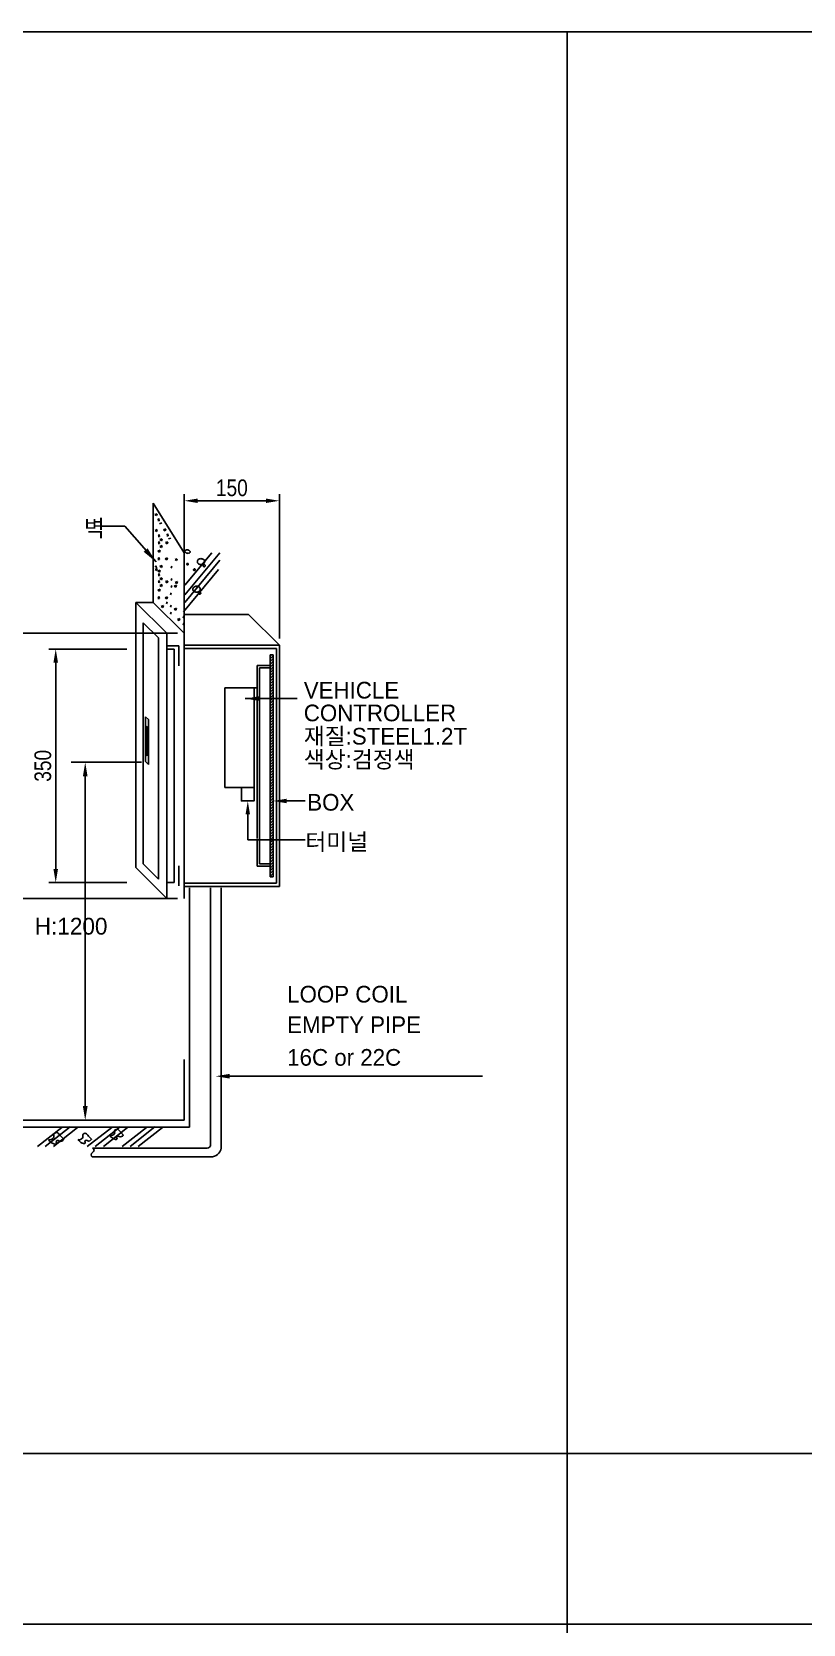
# Model space of a CAD drawing. Header units: millimetres. Extents: x 29838256 to 30236675, y -914750 to -833241.
# Drawn here: x 29857375 to 29862940, y -860019 to -848529 of the extents above; entities that cross this region are included whole.
import ezdxf
from ezdxf.enums import TextEntityAlignment as Align

# ---------------------------------------------------------------- set-up
doc = ezdxf.new("R2010")
doc.units = ezdxf.units.MM
doc.header["$LTSCALE"] = 600
doc.header["$MEASUREMENT"] = 0
doc.layers.add('DR SYM', color=6, linetype='CONTINUOUS')
doc.layers.add('주차관제', color=2, linetype='CONTINUOUS')
doc.styles.add('1', font='HANDotum.ttf')
doc.styles.add('GHD', font='swissc.ttf')

# ---------------------------------------------------------------- blocks, each defined once
blk = doc.blocks.new('a4q345')
at = {"layer": '주차관제'}
for points in [[(1611711, -29134), (1629092, -29134), (1629092, -44653), (1611711, -44653)], [(1611711, -44653), (1629092, -44653), (1629092, -46515), (1611711, -46515)]]:
    blk.add_lwpolyline(points, close=True, dxfattribs=at)

msp = doc.modelspace()

# ---------------------------------------------------------------- linework, layer by layer
at = {"layer": 'DR SYM', "color": 0}
for p, q in [((29858251.6, -851929.5), (29858474.7, -852289.5)), ((29858251.6, -852645.9), (29858251.6, -851929.5)), ((29858474.7, -852906.7), (29858474.7, -851864.1)), ((29858571.9, -851912.7), (29859064.7, -851912.7)), ((29859161.9, -852906.7), (29859161.9, -851864.1)), ((29858261.9, -852012.1), (29858278.4, -852005.7)), ((29858261.9, -852012.1), (29858273.6, -852020)), ((29858273.6, -852020), (29858278.4, -852005.8)), ((29858284.6, -852049.8), (29858291.7, -852041.5)), ((29858294.4, -852056.3), (29858291.7, -852041.5)), ((29858045.3, -852095), (29857878.1, -852095)), ((29858271.1, -852354), (29858045.3, -852095)), ((29858264.1, -852126.4), (29858280.6, -852120.1)), ((29858264.1, -852126.4), (29858275.9, -852134.3)), ((29858275.8, -852134.3), (29858280.6, -852120.1)), ((29858284.6, -852055.4), (29858294.4, -852056.3)), ((29858286.9, -852164.2), (29858293.9, -852155.8)), ((29858296.6, -852170.6), (29858293.9, -852155.8)), ((29858297.1, -852078.4), (29858313.6, -852072)), ((29858325.7, -852122), (29858342.2, -852115.7)), ((29858325.7, -852122), (29858337.4, -852129.9)), ((29858337.4, -852129.9), (29858342.2, -852115.7)), ((29858348.4, -852159.8), (29858355.5, -852151.4)), ((29858358.2, -852166.2), (29858355.4, -852151.4)), ((29858284.7, -852276), (29858301.2, -852269.7)), ((29858286.9, -852169.7), (29858296.6, -852170.6)), ((29858286.9, -852214.2), (29858293.9, -852205.9)), ((29858286.9, -852219.8), (29858296.6, -852220.6)), ((29858296.6, -852220.6), (29858293.9, -852205.9)), ((29858296.4, -852283.9), (29858301.2, -852269.7)), ((29858299.3, -852192.7), (29858315.8, -852186.4)), ((29858299.3, -852192.7), (29858311, -852200.6)), ((29858299.3, -852242.8), (29858315.8, -852236.4)), ((29858299.3, -852242.8), (29858311, -852250.7)), ((29858311, -852200.6), (29858315.8, -852186.4)), ((29858311, -852250.7), (29858315.8, -852236.4)), ((29858339.2, -852214.8), (29858355.7, -852208.5)), ((29858339.2, -852214.8), (29858350.9, -852222.7)), ((29858348.4, -852165.3), (29858358.2, -852166.2)), ((29858350.9, -852222.7), (29858355.7, -852208.5)), ((29858360.9, -852188.3), (29858377.4, -852182)), ((29858265.6, -852391.1), (29858272.6, -852382.7)), ((29858275.3, -852397.5), (29858272.6, -852382.7)), ((29858284.7, -852276), (29858296.4, -852283.9)), ((29858285.5, -852329.9), (29858292.5, -852321.6)), ((29858285.5, -852335.5), (29858295.3, -852336.3)), ((29858295.3, -852336.3), (29858292.5, -852321.6)), ((29858299.3, -852385.7), (29858315.8, -852379.3)), ((29858299.3, -852385.7), (29858311, -852393.6)), ((29858311, -852393.6), (29858315.8, -852379.3)), ((29858337.9, -852330.5), (29858354.4, -852324.2)), ((29858337.9, -852330.5), (29858349.6, -852338.4)), ((29858349.6, -852338.4), (29858354.4, -852324.2)), ((29858381.5, -852400), (29858386.3, -852385.7)), ((29858408.3, -852336.9), (29858424.8, -852330.6)), ((29858408.3, -852336.9), (29858420.1, -852344.8)), ((29858420.1, -852344.8), (29858424.8, -852330.6)), ((29858474.7, -852869), (29858474.7, -852289.5)), ((29858730.9, -852288), (29858479.7, -852592)), ((29858674, -852288), (29858479.7, -852522.6)), ((29858730.9, -852341.8), (29858479.7, -852645.7)), ((29858264.1, -852407.8), (29858280.6, -852401.5)), ((29858264.1, -852407.8), (29858275.9, -852415.8)), ((29858275.8, -852415.8), (29858280.6, -852401.5)), ((29858284.7, -852418.9), (29858301.2, -852412.6)), ((29858284.7, -852418.9), (29858296.4, -852426.8)), ((29858286.9, -852445.6), (29858293.9, -852437.3)), ((29858286.9, -852451.2), (29858296.6, -852452)), ((29858286.9, -852495.7), (29858293.9, -852487.3)), ((29858286.9, -852501.2), (29858296.6, -852502.1)), ((29858296.6, -852452), (29858293.9, -852437.3)), ((29858296.6, -852502.1), (29858293.9, -852487.3)), ((29858296.4, -852426.8), (29858301.2, -852412.6)), ((29858299.3, -852474.1), (29858315.8, -852467.8)), ((29858299.3, -852474.1), (29858311, -852482)), ((29858311, -852482), (29858315.8, -852467.8)), ((29858339.2, -852496.3), (29858355.7, -852489.9)), ((29858339.2, -852496.3), (29858350.9, -852504.2)), ((29858350.9, -852504.2), (29858355.7, -852489.9)), ((29858381.5, -852488.4), (29858386.3, -852474.2)), ((29858409.7, -852502.7), (29858426.2, -852496.3)), ((29858409.7, -852502.7), (29858421.4, -852510.6)), ((29858421.4, -852510.6), (29858426.2, -852496.3)), ((29858721.3, -852409), (29858470.1, -852713)), ((29858284.7, -852557.4), (29858301.2, -852551.1)), ((29858284.7, -852557.4), (29858296.4, -852565.3)), ((29858285.5, -852611.3), (29858292.5, -852603)), ((29858285.5, -852616.9), (29858295.3, -852617.8)), ((29858295.3, -852617.8), (29858292.5, -852603)), ((29858296.4, -852565.3), (29858301.2, -852551.1)), ((29858299.3, -852524.2), (29858315.8, -852517.9)), ((29858299.3, -852524.2), (29858311, -852532.1)), ((29858311, -852532.1), (29858315.8, -852517.9)), ((29858337.9, -852611.9), (29858354.4, -852605.6)), ((29858337.9, -852611.9), (29858349.6, -852619.9)), ((29858349.6, -852619.9), (29858354.4, -852605.6)), ((29858375.1, -852592), (29858379.9, -852577.8)), ((29858381.5, -852538.5), (29858386.3, -852524.3)), ((29858401.9, -852529), (29858418.4, -852522.6)), ((29858401.9, -852529), (29858413.7, -852536.9)), ((29858413.7, -852536.9), (29858418.4, -852522.6)), ((29858126.4, -852645.9), (29858251.6, -852645.9)), ((29858349.4, -852869), (29858126.4, -852645.9)), ((29858126.4, -852645.9), (29858126.4, -854558.6)), ((29858474.7, -852869), (29858251.6, -852645.9)), ((29858309.1, -852676), (29858325.6, -852669.6)), ((29858309.1, -852676), (29858320.8, -852683.9)), ((29858320.8, -852683.9), (29858325.6, -852669.6)), ((29858346.3, -852656.1), (29858351, -852641.8)), ((29858375.1, -852680.5), (29858379.9, -852666.3)), ((29858375.1, -852730.6), (29858379.9, -852716.3)), ((29858403.3, -852694.7), (29858419.8, -852688.4)), ((29858403.3, -852694.7), (29858415, -852702.6)), ((29858415, -852702.6), (29858419.8, -852688.4)), ((29858938.9, -852732.3), (29858474.7, -852732.3)), ((29859161.9, -852955.3), (29858938.9, -852732.3)), ((29858289.4, -852902.7), (29858179.3, -852792.6)), ((29858179.3, -852792.6), (29858179.3, -854532.2)), ((29858425.7, -852768.4), (29858442.2, -852762)), ((29858425.7, -852768.4), (29858437.4, -852776.3)), ((29858437.4, -852776.3), (29858442.2, -852762)), ((29858467.9, -852760.5), (29858472.7, -852746.3)), ((29858467.9, -852810.6), (29858472.7, -852796.4)), ((29858377.4, -852869), (29857136.4, -852869)), ((29858426, -852869), (29857499, -852869)), ((29858289.4, -852902.7), (29858289.4, -854642.3)), ((29858349.4, -852869), (29858349.4, -854781.7)), ((29858349.4, -852959.3), (29858437, -852959.3)), ((29858437, -852959.3), (29858437, -853104.6)), ((29858474.7, -852869), (29858474.7, -854781.7)), ((29858474.7, -852955.3), (29859161.9, -852955.3)), ((29858474.7, -852955.3), (29858510.4, -852955.3)), ((29859161.9, -854695.3), (29859161.9, -852955.3)), ((29858060.4, -852982.9), (29857499, -852982.9)), ((29858060.4, -852982.9), (29857499, -852982.9)), ((29858349.4, -852982.9), (29858402.6, -852982.9)), ((29858402.6, -852982.9), (29858402.6, -854667.8)), ((29858474.7, -852978.1), (29859139.2, -852978.1)), ((29858474.7, -852978.1), (29859139.2, -852978.1)), ((29859093.6, -854627), (29859093.6, -853023.6)), ((29859116.4, -853023.6), (29859093.6, -853023.6)), ((29859093.6, -853033.2), (29859103.2, -853023.6)), ((29859093.6, -853053.4), (29859116.4, -853030.6)), ((29859093.6, -853073.5), (29859116.4, -853050.7)), ((29859093.6, -853093.6), (29859116.4, -853070.8)), ((29859116.4, -854627), (29859116.4, -853023.6)), ((29859139.2, -854672.6), (29859139.2, -852978.1)), ((29857547.7, -853080.1), (29857547.7, -853177.3)), ((29857547.7, -854570.6), (29857547.7, -853080.1)), ((29859001.3, -853101.2), (29859001.3, -854348.9)), ((29859093.6, -853101.2), (29859001.3, -853101.2)), ((29859093.6, -853117.2), (29859017.2, -853117.2)), ((29859017.2, -853117.2), (29859017.2, -854533.5)), ((29859093.6, -853113.7), (29859116.4, -853091)), ((29859093.6, -853133.9), (29859116.4, -853111.1)), ((29859093.6, -853154), (29859116.4, -853131.2)), ((29859093.6, -853174.1), (29859116.4, -853151.3)), ((29859093.6, -853194.2), (29859116.4, -853171.5)), ((29859093.6, -853214.4), (29859116.4, -853191.6)), ((29858768.1, -853262.9), (29858768.1, -853981.7)), ((29859001.3, -853262.9), (29858768.1, -853262.9)), ((29858978.5, -853262.9), (29858978.5, -853981.7)), ((29859093.6, -853234.5), (29859116.4, -853211.7)), ((29859093.6, -853254.6), (29859116.4, -853231.9)), ((29859093.6, -853274.7), (29859116.4, -853252)), ((29859093.6, -853294.9), (29859116.4, -853272.1)), ((29859093.6, -853315), (29859116.4, -853292.2)), ((29858915, -853340.3), (29859289.4, -853340.3)), ((29859012.2, -853340.3), (29859249.1, -853340.3)), ((29859093.6, -853335.1), (29859116.4, -853312.4)), ((29859093.6, -853355.3), (29859116.4, -853332.5)), ((29859093.6, -853375.4), (29859116.4, -853352.6)), ((29859093.6, -853395.5), (29859116.4, -853372.7)), ((29859093.6, -853415.6), (29859116.4, -853392.9)), ((29859093.6, -853435.8), (29859116.4, -853413)), ((29858216.2, -853492.1), (29858194.8, -853470.7)), ((29858194.8, -853470.7), (29858194.8, -853795.3)), ((29858210.6, -853547.5), (29858201.8, -853538.7)), ((29858201.8, -853538.7), (29858201.8, -853743.5)), ((29858216.2, -853492.1), (29858216.2, -853816.7)), ((29859093.6, -853455.9), (29859116.4, -853433.1)), ((29859093.6, -853476), (29859116.4, -853453.2)), ((29859093.6, -853496.1), (29859116.4, -853473.4)), ((29859093.6, -853516.3), (29859116.4, -853493.5)), ((29859093.6, -853536.4), (29859116.4, -853513.6)), ((29859093.6, -853556.5), (29859116.4, -853533.7)), ((29858210.6, -853547.5), (29858210.6, -853752.2)), ((29859093.6, -853576.6), (29859116.4, -853553.9)), ((29859093.6, -853596.8), (29859116.4, -853574)), ((29859093.6, -853616.9), (29859116.4, -853594.1)), ((29859093.6, -853637), (29859116.4, -853614.2)), ((29859093.6, -853657.1), (29859116.4, -853634.4)), ((29858210.6, -853752.2), (29858201.8, -853743.5)), ((29859093.6, -853677.3), (29859116.4, -853654.5)), ((29859093.6, -853697.4), (29859116.4, -853674.6)), ((29859093.6, -853717.5), (29859116.4, -853694.7)), ((29859093.6, -853737.6), (29859116.4, -853714.9)), ((29859093.6, -853757.8), (29859116.4, -853735)), ((29859093.6, -853777.9), (29859116.4, -853755.1)), ((29858166.5, -853800), (29857658.8, -853800)), ((29858216.2, -853816.7), (29858194.8, -853795.3)), ((29859093.6, -853798), (29859116.4, -853775.3)), ((29859093.6, -853818.2), (29859116.4, -853795.4)), ((29859093.6, -853838.3), (29859116.4, -853815.5)), ((29859093.6, -853858.4), (29859116.4, -853835.6)), ((29859093.6, -853878.5), (29859116.4, -853855.8)), ((29859093.6, -853898.7), (29859116.4, -853875.9)), ((29857760.5, -856281), (29857760.5, -853901.7)), ((29858768.1, -853981.7), (29858978.5, -853981.7)), ((29859093.6, -853918.8), (29859116.4, -853896)), ((29859093.6, -853938.9), (29859116.4, -853916.1)), ((29859093.6, -853959), (29859116.4, -853936.3)), ((29859093.6, -853979.2), (29859116.4, -853956.4)), ((29859093.6, -853999.3), (29859116.4, -853976.5)), ((29859093.6, -854019.4), (29859116.4, -853996.6)), ((29859093.6, -854039.5), (29859116.4, -854016.8)), ((29859093.6, -854059.7), (29859116.4, -854036.9)), ((29859093.6, -854079.8), (29859116.4, -854057)), ((29859093.6, -854099.9), (29859116.4, -854077.1)), ((29859093.6, -854120), (29859116.4, -854097.3)), ((29859213.6, -854078.9), (29859346.7, -854078.9)), ((29858933.2, -854176), (29858933.2, -854359)), ((29859093.6, -854140.2), (29859116.4, -854117.4)), ((29859093.6, -854160.3), (29859116.4, -854137.5)), ((29859093.6, -854180.4), (29859116.4, -854157.6)), ((29859093.6, -854200.5), (29859116.4, -854177.8)), ((29859093.6, -854220.7), (29859116.4, -854197.9)), ((29859093.6, -854240.8), (29859116.4, -854218)), ((29859093.6, -854260.9), (29859116.4, -854238.2)), ((29859093.6, -854281), (29859116.4, -854258.3)), ((29859093.6, -854301.2), (29859116.4, -854278.4)), ((29859093.6, -854321.3), (29859116.4, -854298.5)), ((29859093.6, -854341.4), (29859116.4, -854318.7)), ((29859093.6, -854361.6), (29859116.4, -854338.8)), ((29858933.2, -854359), (29859346.1, -854359)), ((29859001.3, -854366), (29859001.3, -854549.4)), ((29859093.6, -854381.7), (29859116.4, -854358.9)), ((29859093.6, -854401.8), (29859116.4, -854379)), ((29859093.6, -854421.9), (29859116.4, -854399.2)), ((29859093.6, -854442.1), (29859116.4, -854419.3)), ((29859093.6, -854462.2), (29859116.4, -854439.4)), ((29857547.7, -854571.6), (29857547.7, -854475.4)), ((29858349.4, -854781.7), (29858126.4, -854558.6)), ((29858289.4, -854642.3), (29858179.3, -854532.2)), ((29858437, -854691.4), (29858437, -854546.1)), ((29859093.6, -854549.4), (29859001.3, -854549.4)), ((29859093.6, -854533.5), (29859017.2, -854533.5)), ((29859093.6, -854482.3), (29859116.4, -854459.5)), ((29859093.6, -854502.4), (29859116.4, -854479.7)), ((29859093.6, -854522.6), (29859116.4, -854499.8)), ((29859093.6, -854542.7), (29859116.4, -854519.9)), ((29859093.6, -854562.8), (29859116.4, -854540)), ((29859093.6, -854582.9), (29859116.4, -854560.2)), ((29858060.4, -854667.8), (29857499, -854667.8)), ((29858060.9, -854667.8), (29857499.6, -854667.8)), ((29858349.4, -854667.8), (29858402.6, -854667.8)), ((29858474.7, -854672.6), (29859139.2, -854672.6)), ((29859093.6, -854603.1), (29859116.4, -854580.3)), ((29859093.6, -854623.2), (29859116.4, -854600.4)), ((29859093.6, -854627), (29859116.4, -854627)), ((29859109.9, -854627), (29859116.4, -854620.5)), ((29858377.4, -854781.7), (29857136.4, -854781.7)), ((29858426.6, -854781.7), (29857499.6, -854781.7)), ((29858474.7, -854695.3), (29859161.9, -854695.3)), ((29858512.1, -856432), (29858512.1, -854705.6)), ((29858665.1, -856558.9), (29858665.1, -854705.6)), ((29858741.3, -856584.3), (29858741.3, -854705.6)), ((29858474.5, -855945.1), (29858474.5, -856382.8)), ((29858803.4, -856065.5), (29859494.8, -856065.5)), ((29859494.8, -856065.5), (29860625.9, -856065.5)), ((29858474.7, -856382.8), (29855581.8, -856382.8)), ((29858373, -856382.8), (29857658.8, -856382.8)), ((29858093.8, -856431.9), (29855581.8, -856431.9)), ((29857415.3, -856573), (29857591.3, -856434.4)), ((29857472.3, -856573), (29857651.6, -856431.5)), ((29857531.1, -856573), (29857705.4, -856435.9)), ((29857775.7, -856573), (29857951.7, -856434.4)), ((29857832.7, -856573), (29858012, -856431.5)), ((29857891.5, -856573), (29858065.8, -856435.9)), ((29858026.7, -856573), (29858202.7, -856434.4)), ((29858065.3, -856432), (29858512.1, -856432)), ((29858083.8, -856573), (29858263.1, -856431.5)), ((29858142.5, -856573), (29858316.8, -856435.9)), ((29858639.7, -856584.3), (29857813.4, -856584.3)), ((29858666.2, -856647.8), (29857813.4, -856647.8))]:
    msp.add_line(p, q, dxfattribs=at)
msp.add_lwpolyline([(29858887.8, -853981.7), (29858978.7, -853981.7), (29858978.7, -854078.7), (29858887.8, -854078.7)], close=True, dxfattribs=at)
for points in [[(29857495.6, -856523.7, 0.1343818), (29857515.2, -856522, 0.138661), (29857530.6, -856510.8, 0.2633314), (29857533.4, -856492.6, -0.3332114), (29857537.6, -856478.1, -0.1283041), (29857553.9, -856471.4, -0.2324022), (29857563.4, -856474.6, -0.0094565), (29857569.3, -856480.6, -0.0042316), (29857582.1, -856494.5, -0.0064552), (29857600.4, -856515.1, -0.0278188), (29857604.3, -856520.2, -0.3612111), (29857604, -856523.2, -0.0614472), (29857591.4, -856533, -0.3124639), (29857570.4, -856531.7, 0.3938007), (29857552.8, -856533, 0.3816979), (29857552.7, -856545.3, -0.5037493), (29857550.5, -856555.3, -0.1766442), (29857540.9, -856555.9, -0.0655959), (29857517.8, -856545.9, -0.0613493), (29857505.3, -856536.2, -0.0608587), (29857495.6, -856523.7)], [(29857709.6, -856523.1, 0.1343818), (29857726.7, -856521.6, 0.138661), (29857740.2, -856511.8, 0.2633314), (29857742.7, -856495.9, -0.3332114), (29857746.4, -856483.2, -0.1283041), (29857760.6, -856477.3, -0.2324022), (29857768.9, -856480.1, -0.0094565), (29857774.1, -856485.4, -0.0042316), (29857785.3, -856497.5, -0.0064552), (29857801.3, -856515.6, -0.0278188), (29857804.7, -856520, -0.3612111), (29857804.5, -856522.7, -0.0614472), (29857793.4, -856531.3, -0.3124639), (29857775, -856530, 0.3938007), (29857759.7, -856531.3, 0.3816979), (29857759.6, -856542, -0.5037493), (29857757.6, -856550.7, -0.1766442), (29857749.2, -856551.3, -0.0655959), (29857729, -856542.5, -0.0613493), (29857718.1, -856534, -0.0608587), (29857709.6, -856523.1)], [(29857939.1, -856493.2, 0.1343818), (29857956.2, -856491.8, 0.138661), (29857969.8, -856481.9, 0.2633314), (29857972.2, -856466, -0.3332114), (29857975.9, -856453.3, -0.1283041), (29857990.1, -856447.5, -0.2324022), (29857998.4, -856450.2, -0.0094565), (29858003.6, -856455.5, -0.0042316), (29858014.8, -856467.6, -0.0064552), (29858030.8, -856485.7, -0.0278188), (29858034.2, -856490.1, -0.3612111), (29858034, -856492.8, -0.0614472), (29858023, -856501.4, -0.3124639), (29858004.5, -856500.2, 0.3938007), (29857989.2, -856501.4, 0.3816979), (29857989.1, -856512.1, -0.5037493), (29857987.1, -856520.8, -0.1766442), (29857978.8, -856521.4, -0.0655959), (29857958.5, -856512.6, -0.0613493), (29857947.6, -856504.2, -0.0608587), (29857939.1, -856493.2)]]:
    msp.add_lwpolyline(points, format="xyb", dxfattribs=at)
for centre, radius, start, end in [((29858487.5, -852277.2), 7.92, 134.87713, 167.86534), ((29858491.9, -852281.6), 14.2, 110.40812, 134.87713), ((29858494.2, -852287.7), 20.7, 92.67106, 110.40812), ((29858494.6, -852296.6), 29.6, 77.86534, 92.67106), ((29858494.6, -852296.6), 29.6, 63.05963, 77.86534), ((29858498.6, -852288.6), 20.7, 45.32257, 63.05963), ((29858503.2, -852284.1), 14.2, 20.85356, 45.32257), ((29858487.5, -852277.2), 7.92, 167.86534, 200.85356), ((29858493.4, -852274.9), 14.2, 200.85356, 225.32257), ((29858497.9, -852270.3), 20.7, 225.32257, 243.05963), ((29858501.9, -852262.4), 29.6, 243.05963, 257.86534), ((29858497.9, -852370.1), 5.94, 157.5, 180), ((29858497.9, -852370.1), 5.94, 180, 202.5), ((29858497.9, -852370.1), 5.94, 135, 157.5), ((29858497.9, -852370.1), 5.94, 202.5, 225), ((29858497.9, -852370.1), 5.94, 112.5, 135), ((29858497.9, -852370.1), 5.94, 225, 247.5), ((29858497.9, -852370.1), 5.94, 90, 112.5), ((29858497.9, -852370.1), 5.94, 247.5, 270), ((29858501.9, -852262.4), 29.6, 257.86534, 272.67106), ((29858497.9, -852370.1), 5.94, 67.5, 90), ((29858497.9, -852370.1), 5.94, 270, 292.5), ((29858497.9, -852370.1), 5.94, 45, 67.5), ((29858497.9, -852370.1), 5.94, 292.5, 315), ((29858497.9, -852370.1), 5.94, 22.5, 45), ((29858497.9, -852370.1), 5.94, 315, 337.5), ((29858502.4, -852271.3), 20.7, 272.67106, 290.40812), ((29858497.9, -852370.1), 5.94, 0, 22.5), ((29858497.9, -852370.1), 5.94, 337.5, 0), ((29858504.6, -852277.4), 14.2, 290.40812, 314.87713), ((29858509.1, -852281.8), 7.92, 314.87713, 347.86534), ((29858509.1, -852281.8), 7.92, 347.86534, 20.85356), ((29858586.7, -852352.1), 17.5, 155.1696, 182.31414), ((29858586.7, -852352.1), 17.5, 182.31414, 209.45869), ((29858591.2, -852354.2), 22.5, 131.24871, 155.1696), ((29858591, -852349.7), 22.5, 209.45869, 233.37958), ((29858594.2, -852357.6), 27, 110.8165, 131.24871), ((29858593.7, -852346), 27, 233.37958, 253.81179), ((29858596.3, -852363.1), 32.9, 92.31414, 110.8165), ((29858595.4, -852340.4), 32.9, 253.81179, 272.31414), ((29858596.3, -852363.1), 32.9, 73.81179, 92.31414), ((29858595.4, -852340.4), 32.9, 272.31414, 290.8165), ((29858597.9, -852357.4), 27, 53.37958, 73.81179), ((29858597.5, -852345.9), 27, 290.8165, 311.24871), ((29858618.1, -852381), 7.76, 157.5, 180), ((29858618.1, -852381), 7.76, 180, 202.5), ((29858618.1, -852381), 7.76, 135, 157.5), ((29858618.1, -852381), 7.76, 202.5, 225), ((29858618.1, -852381), 7.76, 112.5, 135), ((29858618.1, -852381), 7.76, 225, 247.5), ((29858600.6, -852353.8), 22.5, 29.45869, 53.37958), ((29858618.1, -852381), 7.76, 90, 112.5), ((29858618.1, -852381), 7.76, 247.5, 270), ((29858600.5, -852349.3), 22.5, 311.24871, 335.1696), ((29858618.1, -852381), 7.76, 67.5, 90), ((29858618.1, -852381), 7.76, 270, 292.5), ((29858604.9, -852351.4), 17.5, 2.31414, 29.45869), ((29858604.9, -852351.4), 17.5, 335.1696, 2.31414), ((29858618.1, -852381), 7.76, 45, 67.5), ((29858618.1, -852381), 7.76, 292.5, 315), ((29858618.1, -852381), 7.76, 22.5, 45), ((29858618.1, -852381), 7.76, 315, 337.5), ((29858618.1, -852381), 7.76, 0, 22.5), ((29858618.1, -852381), 7.76, 337.5, 0), ((29858547.9, -852410.3), 5.94, 157.5, 180), ((29858547.9, -852410.3), 5.94, 180, 202.5), ((29858547.9, -852410.3), 5.94, 135, 157.5), ((29858547.9, -852410.3), 5.94, 202.5, 225), ((29858547.9, -852410.3), 5.94, 112.5, 135), ((29858547.9, -852410.3), 5.94, 225, 247.5), ((29858547.9, -852410.3), 5.94, 90, 112.5), ((29858547.9, -852410.3), 5.94, 247.5, 270), ((29858547.9, -852410.3), 5.94, 67.5, 90), ((29858547.9, -852410.3), 5.94, 270, 292.5), ((29858547.9, -852410.3), 5.94, 45, 67.5), ((29858547.9, -852410.3), 5.94, 292.5, 315), ((29858547.9, -852410.3), 5.94, 22.5, 45), ((29858547.9, -852410.3), 5.94, 315, 337.5), ((29858547.9, -852410.3), 5.94, 0, 22.5), ((29858547.9, -852410.3), 5.94, 337.5, 0), ((29858554.7, -852550.6), 17.5, 155.1696, 182.31414), ((29858554.7, -852550.6), 17.5, 182.31414, 209.45869), ((29858559.2, -852552.6), 22.5, 131.24871, 155.1696), ((29858559, -852548.1), 22.5, 209.45869, 233.37958), ((29858562.2, -852556.1), 27, 110.8165, 131.24871), ((29858561.7, -852544.5), 27, 233.37958, 253.81179), ((29858564.3, -852561.5), 32.9, 92.31414, 110.8165), ((29858563.4, -852538.9), 32.9, 253.81179, 272.31414), ((29858564.3, -852561.5), 32.9, 73.81179, 92.31414), ((29858563.4, -852538.9), 32.9, 272.31414, 290.8165), ((29858565.9, -852555.9), 27, 53.37958, 73.81179), ((29858565.4, -852544.3), 27, 290.8165, 311.24871), ((29858586.1, -852579.4), 7.76, 157.5, 180), ((29858586.1, -852579.4), 7.76, 180, 202.5), ((29858586.1, -852579.4), 7.76, 135, 157.5), ((29858586.1, -852579.4), 7.76, 202.5, 225), ((29858586.1, -852579.4), 7.76, 112.5, 135), ((29858586.1, -852579.4), 7.76, 225, 247.5), ((29858568.6, -852552.3), 22.5, 29.45869, 53.37958), ((29858586.1, -852579.4), 7.76, 90, 112.5), ((29858586.1, -852579.4), 7.76, 247.5, 270), ((29858568.4, -852547.8), 22.5, 311.24871, 335.1696), ((29858586.1, -852579.4), 7.76, 67.5, 90), ((29858586.1, -852579.4), 7.76, 270, 292.5), ((29858572.9, -852549.8), 17.5, 2.31414, 29.45869), ((29858572.9, -852549.8), 17.5, 335.1696, 2.31414), ((29858586.1, -852579.4), 7.76, 45, 67.5), ((29858586.1, -852579.4), 7.76, 292.5, 315), ((29858586.1, -852579.4), 7.76, 22.5, 45), ((29858586.1, -852579.4), 7.76, 315, 337.5), ((29858586.1, -852579.4), 7.76, 0, 22.5), ((29858586.1, -852579.4), 7.76, 337.5, 0), ((29857822.4, -856631.9), 18.3, 119.65291, 240.34709), ((29857807.3, -856600.1), 16.9, 291.11094, 68.88906), ((29858639.7, -856558.9), 25.4, 270, 0), ((29858665.7, -856571), 76.8, 269.56921, 350.04193)]:
    msp.add_arc(centre, radius, start, end, dxfattribs=at)
for points in [[(29858571.9, -851896.5), (29858571.9, -851928.9), (29858474.7, -851912.7)], [(29859064.7, -851896.5), (29859064.7, -851928.9), (29859161.9, -851912.7)], [(29858181.8, -852280.6), (29858210.5, -852255.6), (29858271.1, -852354)], [(29857531.5, -853080.1), (29857563.9, -853080.1), (29857547.7, -852982.9)], [(29857531.5, -853080.1), (29857563.9, -853080.1), (29857547.7, -852982.9)], [(29859012.2, -853356.5), (29859012.2, -853324), (29858915, -853340.3)], [(29857743.5, -853901.7), (29857777.4, -853901.7), (29857760.5, -853800)], [(29858917, -854176), (29858949.4, -854176), (29858933.2, -854078.7)], [(29859213.6, -854095.1), (29859213.6, -854062.7), (29859116.4, -854078.9)], [(29857531.5, -854570.6), (29857563.9, -854570.6), (29857547.7, -854667.8)], [(29857531.6, -854571.6), (29857563.7, -854571.6), (29857547.7, -854667.8)], [(29858803.4, -856082.4), (29858803.4, -856048.5), (29858701.7, -856065.5)], [(29857743.5, -856281), (29857777.4, -856281), (29857760.5, -856382.8)]]:
    msp.add_solid(points, dxfattribs=at)

# ---------------------------------------------------------------- block references
at = {"layer": '주차관제', "xscale": 0.6611122789749978, "yscale": 0.6611122789749978, "zscale": 0.6611122789749978}
for p in [(28784224.5, -829267.8), (28795715.4, -829267.8), (28784224.5, -840758.6), (28795715.4, -840758.6)]:
    msp.add_blockref('a4q345', p, dxfattribs=at)

# ---------------------------------------------------------------- texts
at = {"layer": 'DR SYM', "color": 0, "style": '1'}
for s, height, p in [('벽', 120.2, (29857751.2, -852170.7)), ('VEHICLE', 120.25, (29859337.3, -853339.6)), ('CONTROLLER', 120.25, (29859337.3, -853503.9)), ('재질:STEEL1.2T', 120.248, (29859337.3, -853672)), ('색상:검정색', 120.25, (29859337.3, -853840.1)), ('BOX', 120.25, (29859362.2, -854148.7)), ('터미널', 120.25, (29859348.8, -854433.5)), ('16C or 22C', 120.25, (29859217.4, -855989.4))]:
    msp.add_text(s, height=height, dxfattribs=at).set_placement(p)
msp.add_text('H:1200', height=121.56, dxfattribs=at).set_placement((29857658.8, -854982.7), align=Align.MIDDLE)
for s, p in [('LOOP COIL', (29859217.4, -855473.4)), ('EMPTY PIPE', (29859217.4, -855694))]:
    msp.add_text(s, height=120.25, dxfattribs=at).set_placement(p, align=Align.MIDDLE_LEFT)
at = {"layer": 'DR SYM', "color": 0, "insert": (29858818.3, -851819.9), "char_height": 120.25, "attachment_point": 5, "style": 'GHD'}
msp.add_mtext('\\A1;150', dxfattribs=at)
at = {"layer": 'DR SYM', "color": 0, "insert": (29857455.1, -853825.3), "char_height": 120.25, "attachment_point": 5, "rotation": 90, "style": 'GHD'}
msp.add_mtext('\\A1;350', dxfattribs=at)

doc.saveas('drawing.dxf')
